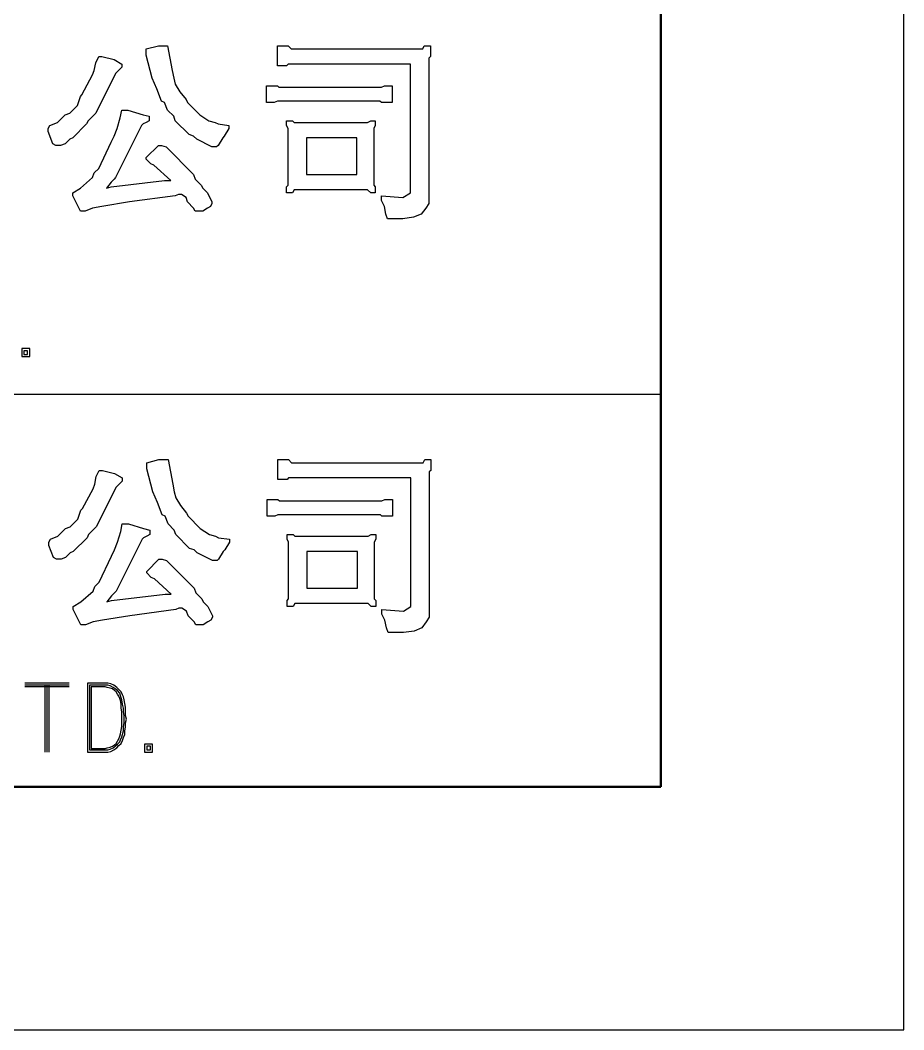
# Model space of a CAD drawing. Header units: millimetres. Extents: x 18255 to 228708, y -2217 to 146640.
# Drawn here: x 225489 to 228708, y -2217 to 1461 of the extents above; entities that cross this region are included whole.
import ezdxf

# ---------------------------------------------------------------- set-up
doc = ezdxf.new("R2010")
doc.units = ezdxf.units.MM
doc.layers.get('0').update_dxf_attribs({"color": 8})
doc.layers.add('1', color=8, linetype='Continuous')
for name, color, linetype, lineweight in [('标题栏', 8, 'Continuous', 25), ('注释及标注', 8, 'Continuous', 25), ('轮廓', 8, 'Continuous', 50)]:
    doc.layers.add(name, color=color, linetype=linetype, lineweight=lineweight)

msp = doc.modelspace()

# ---------------------------------------------------------------- linework, layer by layer
for p, q in [((228708.2, -2216.7), (228708.2, 146640.3)), ((18255.2, -2216.7), (228708.2, -2216.7))]:
    msp.add_line(p, q)
at = {"layer": '1', "color": 0, "linetype": 'Continuous'}
for p, q in [((225948, 1356.3), (225992.6, 1367.4)), ((225992.6, 1367.4), (226026.1, 1367.4)), ((226026.1, 1367.4), (226042.8, 1278.2)), ((226425.8, 1295), (226425.8, 1367.4)), ((226425.8, 1367.4), (226464.8, 1367.4)), ((226464.8, 1367.4), (226475.9, 1356.3)), ((226955.4, 1356.3), (226961, 1367.4)), ((226961, 1367.4), (226983.3, 1367.4)), ((226983.3, 1367.4), (226983.3, 1328.4)), ((225764, 1306.1), (225775.2, 1328.4)), ((225775.2, 1328.4), (225786.3, 1328.4)), ((225786.3, 1328.4), (225830.9, 1317.3)), ((225948, 1334), (225948, 1356.3)), ((225970.3, 1250.4), (225948, 1334)), ((226475.9, 1356.3), (226955.4, 1356.3)), ((226983.3, 1328.4), (226977.7, 1322.8)), ((225758.5, 1278.2), (225764, 1306.1)), ((225830.9, 1317.3), (225858.8, 1300.5)), ((225858.8, 1289.4), (225836.5, 1267.1)), ((225858.8, 1300.5), (225858.8, 1289.4)), ((226459.2, 1295), (226425.8, 1295)), ((226464.8, 1300.5), (226459.2, 1295)), ((226910.8, 1300.5), (226464.8, 1300.5)), ((226910.8, 832.2), (226910.8, 1300.5)), ((226977.7, 1322.8), (226977.7, 793.2)), ((225713.9, 1189), (225752.9, 1261.5)), ((225752.9, 1261.5), (225758.5, 1278.2)), ((225836.5, 1267.1), (225764, 1122.1)), ((226042.8, 1278.2), (226048.4, 1250.4)), ((225987, 1211.3), (225970.3, 1250.4)), ((226048.4, 1250.4), (226053.9, 1228.1)), ((226053.9, 1228.1), (226070.7, 1200.2)), ((226386.7, 1161.2), (226386.7, 1222.5)), ((226386.7, 1222.5), (226425.8, 1222.5)), ((226425.8, 1222.5), (226431.3, 1216.9)), ((226431.3, 1216.9), (226804.9, 1216.9)), ((226804.9, 1216.9), (226816, 1222.5)), ((226816, 1222.5), (226843.9, 1222.5)), ((226843.9, 1222.5), (226843.9, 1161.2)), ((225697.1, 1150), (225708.3, 1183.5)), ((225708.3, 1183.5), (225713.9, 1189)), ((226003.8, 1166.7), (225987, 1211.3)), ((226070.7, 1200.2), (226093, 1172.3)), ((225669.3, 1122.1), (225697.1, 1150)), ((226014.9, 1161.2), (226003.8, 1166.7)), ((226026.1, 1133.3), (226014.9, 1161.2)), ((226093, 1172.3), (226098.5, 1161.2)), ((226098.5, 1161.2), (226143.1, 1116.6)), ((226414.6, 1161.2), (226386.7, 1161.2)), ((226425.8, 1166.7), (226414.6, 1161.2)), ((226799.3, 1166.7), (226425.8, 1166.7)), ((226804.9, 1161.2), (226799.3, 1166.7)), ((226843.9, 1161.2), (226804.9, 1161.2)), ((225624.7, 1088.7), (225652.5, 1116.6)), ((225652.5, 1116.6), (225669.3, 1122.1)), ((225764, 1122.1), (225736.2, 1094.3)), ((225842.1, 1066.4), (225853.2, 1105.4)), ((225853.2, 1105.4), (225858.8, 1133.3)), ((225858.8, 1133.3), (225881.1, 1133.3)), ((225881.1, 1133.3), (225936.9, 1116.6)), ((225936.9, 1116.6), (225959.2, 1111)), ((225959.2, 1111), (225959.2, 1094.3)), ((226048.4, 1111), (226026.1, 1133.3)), ((226053.9, 1094.3), (226048.4, 1111)), ((226143.1, 1116.6), (226176.6, 1094.3)), ((225591.2, 1066.4), (225596.8, 1077.5)), ((225596.8, 1077.5), (225624.7, 1088.7)), ((225730.6, 1083.1), (225680.4, 1032.9)), ((225736.2, 1094.3), (225730.6, 1083.1)), ((225931.3, 1077.5), (225836.5, 888)), ((225936.9, 1083.1), (225931.3, 1077.5)), ((225948, 1088.7), (225936.9, 1083.1)), ((225959.2, 1094.3), (225948, 1088.7)), ((226104.1, 1044.1), (226053.9, 1094.3)), ((226176.6, 1094.3), (226198.9, 1088.7)), ((226198.9, 1088.7), (226210, 1083.1)), ((226210, 1083.1), (226249.1, 1077.5)), ((226249.1, 1077.5), (226249.1, 1066.4)), ((226459.2, 1077.5), (226459.2, 1094.3)), ((226459.2, 1094.3), (226481.5, 1094.3)), ((226464.8, 1066.4), (226459.2, 1077.5)), ((226481.5, 1094.3), (226487.1, 1088.7)), ((226487.1, 1088.7), (226754.7, 1088.7)), ((226754.7, 1088.7), (226765.8, 1094.3)), ((226765.8, 1094.3), (226782.6, 1094.3)), ((226782.6, 1077.5), (226777, 1066.4)), ((226782.6, 1094.3), (226782.6, 1077.5)), ((225591.2, 1055.2), (225591.2, 1066.4)), ((225608, 1010.6), (225591.2, 1055.2)), ((225680.4, 1032.9), (225669.3, 1027.4)), ((225819.8, 1016.2), (225830.9, 1038.5)), ((225830.9, 1038.5), (225842.1, 1066.4)), ((226120.8, 1038.5), (226104.1, 1044.1)), ((226132, 1027.4), (226120.8, 1038.5)), ((226226.8, 1032.9), (226210, 1005.1)), ((226232.3, 1038.5), (226226.8, 1032.9)), ((226249.1, 1066.4), (226232.3, 1038.5)), ((226464.8, 860.1), (226464.8, 1066.4)), ((226715.7, 1032.9), (226531.7, 1032.9)), ((226531.7, 1032.9), (226531.7, 899.1)), ((226715.7, 899.1), (226715.7, 1032.9)), ((226777, 1066.4), (226777, 860.1)), ((225619.1, 1005.1), (225608, 1010.6)), ((225635.8, 1005.1), (225619.1, 1005.1)), ((225652.5, 1010.6), (225635.8, 1005.1)), ((225669.3, 1027.4), (225652.5, 1010.6)), ((225775.2, 921.4), (225819.8, 1016.2)), ((225948, 960.5), (225992.6, 1005.1)), ((225992.6, 1005.1), (226003.8, 1005.1)), ((226003.8, 1005.1), (226020.5, 999.5)), ((226020.5, 999.5), (226120.8, 899.1)), ((226187.7, 999.5), (226132, 1027.4)), ((226204.5, 999.5), (226187.7, 999.5)), ((226210, 1005.1), (226204.5, 999.5)), ((225948, 954.9), (225948, 960.5)), ((225758.5, 904.7), (225775.2, 921.4)), ((225964.7, 938.2), (225948, 954.9)), ((225975.9, 932.6), (225964.7, 938.2)), ((226037.2, 876.8), (225975.9, 932.6)), ((225708.3, 849), (225752.9, 888)), ((225752.9, 888), (225758.5, 904.7)), ((225836.5, 888), (225830.9, 882.4)), ((226120.8, 899.1), (226126.4, 882.4)), ((226531.7, 899.1), (226715.7, 899.1)), ((225680.4, 832.2), (225708.3, 849)), ((225819.8, 871.3), (225803.1, 849)), ((225803.1, 849), (225819.8, 854.5)), ((225830.9, 882.4), (225819.8, 871.3)), ((225819.8, 854.5), (226014.9, 876.8)), ((226014.9, 876.8), (226037.2, 876.8)), ((226126.4, 882.4), (226148.7, 860.1)), ((226148.7, 860.1), (226154.3, 849)), ((226154.3, 849), (226171, 832.2)), ((226459.2, 854.5), (226464.8, 860.1)), ((226459.2, 832.2), (226459.2, 854.5)), ((226777, 860.1), (226782.6, 854.5)), ((226782.6, 854.5), (226782.6, 832.2)), ((225680.4, 821.1), (225680.4, 832.2)), ((225708.3, 765.3), (225680.4, 821.1)), ((226053.9, 821.1), (225886.7, 798.8)), ((226065.1, 826.7), (226053.9, 821.1)), ((226076.2, 826.7), (226065.1, 826.7)), ((226093, 815.5), (226076.2, 826.7)), ((226098.5, 798.8), (226093, 815.5)), ((226171, 832.2), (226187.7, 798.8)), ((226481.5, 832.2), (226459.2, 832.2)), ((226487.1, 843.4), (226481.5, 832.2)), ((226754.7, 843.4), (226487.1, 843.4)), ((226765.8, 832.2), (226754.7, 843.4)), ((226782.6, 832.2), (226765.8, 832.2)), ((226804.9, 821.1), (226882.9, 815.5)), ((226804.9, 804.4), (226804.9, 821.1)), ((226882.9, 815.5), (226910.8, 832.2)), ((225752.9, 776.5), (225725, 765.3)), ((225786.3, 782.1), (225752.9, 776.5)), ((225886.7, 798.8), (225786.3, 782.1)), ((226120.8, 776.5), (226098.5, 798.8)), ((226126.4, 765.3), (226120.8, 776.5)), ((226171, 776.5), (226154.3, 765.3)), ((226182.2, 782.1), (226171, 776.5)), ((226187.7, 793.2), (226182.2, 782.1)), ((226187.7, 798.8), (226187.7, 793.2)), ((226816, 782.1), (226804.9, 804.4)), ((226821.6, 754.2), (226816, 782.1)), ((226966.5, 776.5), (226949.8, 754.2)), ((226977.7, 793.2), (226966.5, 776.5)), ((225725, 765.3), (225708.3, 765.3)), ((226154.3, 765.3), (226126.4, 765.3)), ((226827.2, 737.5), (226821.6, 754.2)), ((226882.9, 737.5), (226827.2, 737.5)), ((226921.9, 743.1), (226882.9, 737.5)), ((226949.8, 754.2), (226921.9, 743.1)), ((225494.5, 264.9), (225494.5, 235.4)), ((225524, 264.9), (225494.5, 264.9)), ((225524, 235.4), (225524, 264.9)), ((225494.5, 235.4), (225524, 235.4)), ((225502.5, 256.9), (225502.5, 243.5)), ((225515.9, 256.9), (225502.5, 256.9)), ((225502.5, 243.5), (225515.9, 243.5)), ((225515.9, 243.5), (225515.9, 256.9)), ((225949.9, -150.9), (225994.5, -139.7)), ((225994.5, -139.7), (226027.9, -139.7)), ((226027.9, -139.7), (226044.7, -228.9)), ((226427.6, -212.2), (226427.6, -139.7)), ((226427.6, -139.7), (226466.7, -139.7)), ((226466.7, -139.7), (226477.8, -150.9)), ((226957.2, -150.9), (226962.8, -139.7)), ((226962.8, -139.7), (226985.1, -139.7)), ((226985.1, -139.7), (226985.1, -178.7)), ((225765.9, -201), (225777.1, -178.7)), ((225777.1, -178.7), (225788.2, -178.7)), ((225788.2, -178.7), (225832.8, -189.9)), ((225949.9, -173.2), (225949.9, -150.9)), ((225972.2, -256.8), (225949.9, -173.2)), ((226477.8, -150.9), (226957.2, -150.9)), ((226985.1, -178.7), (226979.5, -184.3)), ((225760.3, -228.9), (225765.9, -201)), ((225832.8, -189.9), (225860.7, -206.6)), ((225860.7, -217.8), (225838.4, -240.1)), ((225860.7, -206.6), (225860.7, -217.8)), ((226461.1, -212.2), (226427.6, -212.2)), ((226466.7, -206.6), (226461.1, -212.2)), ((226912.7, -206.6), (226466.7, -206.6)), ((226912.7, -674.9), (226912.7, -206.6)), ((226979.5, -184.3), (226979.5, -713.9)), ((225715.7, -318.1), (225754.8, -245.6)), ((225754.8, -245.6), (225760.3, -228.9)), ((225838.4, -240.1), (225765.9, -385)), ((225988.9, -295.8), (225972.2, -256.8)), ((226044.7, -228.9), (226050.2, -256.8)), ((226050.2, -256.8), (226055.8, -279.1)), ((226055.8, -279.1), (226072.5, -307)), ((226388.6, -346), (226388.6, -284.7)), ((226388.6, -284.7), (226427.6, -284.7)), ((226427.6, -284.7), (226433.2, -290.2)), ((226433.2, -290.2), (226806.7, -290.2)), ((226806.7, -290.2), (226817.9, -284.7)), ((226817.9, -284.7), (226845.8, -284.7)), ((226845.8, -284.7), (226845.8, -346)), ((225699, -357.1), (225710.2, -323.7)), ((225710.2, -323.7), (225715.7, -318.1)), ((226005.6, -340.4), (225988.9, -295.8)), ((226072.5, -307), (226094.8, -334.8)), ((225671.1, -385), (225699, -357.1)), ((226016.8, -346), (226005.6, -340.4)), ((226027.9, -373.9), (226016.8, -346)), ((226094.8, -334.8), (226100.4, -346)), ((226100.4, -346), (226145, -390.6)), ((226416.5, -346), (226388.6, -346)), ((226427.6, -340.4), (226416.5, -346)), ((226801.2, -340.4), (226427.6, -340.4)), ((226806.7, -346), (226801.2, -340.4)), ((226845.8, -346), (226806.7, -346)), ((225626.5, -418.5), (225654.4, -390.6)), ((225654.4, -390.6), (225671.1, -385)), ((225765.9, -385), (225738, -412.9)), ((225844, -440.8), (225855.1, -401.7)), ((225855.1, -401.7), (225860.7, -373.9)), ((225860.7, -373.9), (225883, -373.9)), ((225883, -373.9), (225938.7, -390.6)), ((225938.7, -390.6), (225961, -396.2)), ((225961, -396.2), (225961, -412.9)), ((226050.2, -396.2), (226027.9, -373.9)), ((226055.8, -412.9), (226050.2, -396.2)), ((226145, -390.6), (226178.4, -412.9)), ((225593.1, -440.8), (225598.7, -429.6)), ((225593.1, -451.9), (225593.1, -440.8)), ((225598.7, -429.6), (225626.5, -418.5)), ((225732.5, -424), (225682.3, -474.2)), ((225738, -412.9), (225732.5, -424)), ((225832.8, -468.6), (225844, -440.8)), ((225933.2, -429.6), (225838.4, -619.1)), ((225938.7, -424), (225933.2, -429.6)), ((225949.9, -418.5), (225938.7, -424)), ((225961, -412.9), (225949.9, -418.5)), ((226106, -463.1), (226055.8, -412.9)), ((226178.4, -412.9), (226200.7, -418.5)), ((226200.7, -418.5), (226211.9, -424)), ((226211.9, -424), (226250.9, -429.6)), ((226250.9, -440.8), (226234.2, -468.6)), ((226250.9, -429.6), (226250.9, -440.8)), ((226461.1, -429.6), (226461.1, -412.9)), ((226461.1, -412.9), (226483.4, -412.9)), ((226466.7, -440.8), (226461.1, -429.6)), ((226466.7, -647), (226466.7, -440.8)), ((226483.4, -412.9), (226489, -418.5)), ((226489, -418.5), (226756.6, -418.5)), ((226756.6, -418.5), (226767.7, -412.9)), ((226767.7, -412.9), (226784.4, -412.9)), ((226784.4, -429.6), (226778.9, -440.8)), ((226778.9, -440.8), (226778.9, -647)), ((226784.4, -412.9), (226784.4, -429.6)), ((225609.8, -496.5), (225593.1, -451.9)), ((225682.3, -474.2), (225671.1, -479.8)), ((225821.7, -490.9), (225832.8, -468.6)), ((226122.7, -468.6), (226106, -463.1)), ((226133.8, -479.8), (226122.7, -468.6)), ((226228.6, -474.2), (226211.9, -502.1)), ((226234.2, -468.6), (226228.6, -474.2)), ((226717.5, -474.2), (226533.6, -474.2)), ((226533.6, -474.2), (226533.6, -608)), ((226717.5, -608), (226717.5, -474.2)), ((225621, -502.1), (225609.8, -496.5)), ((225637.7, -502.1), (225621, -502.1)), ((225654.4, -496.5), (225637.7, -502.1)), ((225671.1, -479.8), (225654.4, -496.5)), ((225777.1, -585.7), (225821.7, -490.9)), ((225949.9, -546.7), (225994.5, -502.1)), ((225994.5, -502.1), (226005.6, -502.1)), ((226005.6, -502.1), (226022.4, -507.6)), ((226022.4, -507.6), (226122.7, -608)), ((226189.6, -507.6), (226133.8, -479.8)), ((226206.3, -507.6), (226189.6, -507.6)), ((226211.9, -502.1), (226206.3, -507.6)), ((225949.9, -552.2), (225949.9, -546.7)), ((225760.3, -602.4), (225777.1, -585.7)), ((225966.6, -569), (225949.9, -552.2)), ((225977.8, -574.5), (225966.6, -569)), ((226039.1, -630.3), (225977.8, -574.5)), ((225710.2, -658.2), (225754.8, -619.1)), ((225754.8, -619.1), (225760.3, -602.4)), ((225832.8, -624.7), (225821.7, -635.9)), ((225838.4, -619.1), (225832.8, -624.7)), ((226122.7, -608), (226128.3, -624.7)), ((226128.3, -624.7), (226150.6, -647)), ((226533.6, -608), (226717.5, -608)), ((225682.3, -674.9), (225710.2, -658.2)), ((225821.7, -635.9), (225804.9, -658.2)), ((225804.9, -658.2), (225821.7, -652.6)), ((225821.7, -652.6), (226016.8, -630.3)), ((226016.8, -630.3), (226039.1, -630.3)), ((226150.6, -647), (226156.1, -658.2)), ((226156.1, -658.2), (226172.9, -674.9)), ((226461.1, -652.6), (226466.7, -647)), ((226461.1, -674.9), (226461.1, -652.6)), ((226778.9, -647), (226784.4, -652.6)), ((226784.4, -652.6), (226784.4, -674.9)), ((225682.3, -686), (225682.3, -674.9)), ((225710.2, -741.8), (225682.3, -686)), ((226055.8, -686), (225888.6, -708.3)), ((226067, -680.5), (226055.8, -686)), ((226078.1, -680.5), (226067, -680.5)), ((226094.8, -691.6), (226078.1, -680.5)), ((226100.4, -708.3), (226094.8, -691.6)), ((226172.9, -674.9), (226189.6, -708.3)), ((226483.4, -674.9), (226461.1, -674.9)), ((226489, -663.7), (226483.4, -674.9)), ((226756.6, -663.7), (226489, -663.7)), ((226767.7, -674.9), (226756.6, -663.7)), ((226784.4, -674.9), (226767.7, -674.9)), ((226806.7, -686), (226884.8, -691.6)), ((226806.7, -702.8), (226806.7, -686)), ((226884.8, -691.6), (226912.7, -674.9)), ((225754.8, -730.6), (225726.9, -741.8)), ((225788.2, -725.1), (225754.8, -730.6)), ((225888.6, -708.3), (225788.2, -725.1)), ((226122.7, -730.6), (226100.4, -708.3)), ((226128.3, -741.8), (226122.7, -730.6)), ((226172.9, -730.6), (226156.1, -741.8)), ((226184, -725.1), (226172.9, -730.6)), ((226189.6, -713.9), (226184, -725.1)), ((226189.6, -708.3), (226189.6, -713.9)), ((226817.9, -725.1), (226806.7, -702.8)), ((226823.5, -752.9), (226817.9, -725.1)), ((226968.4, -730.6), (226951.7, -752.9)), ((226979.5, -713.9), (226968.4, -730.6)), ((225726.9, -741.8), (225710.2, -741.8)), ((226156.1, -741.8), (226128.3, -741.8)), ((226829, -769.7), (226823.5, -752.9)), ((226884.8, -769.7), (226829, -769.7)), ((226923.8, -764.1), (226884.8, -769.7)), ((226951.7, -752.9), (226923.8, -764.1)), ((225667.1, -953.4), (225506.2, -953.4)), ((225733.5, -953.4), (225733.5, -1205.5)), ((225797.9, -953.4), (225733.5, -953.4)), ((225808.6, -953.4), (225797.9, -953.4)), ((225819.3, -956.1), (225808.6, -953.4)), ((225830, -961.4), (225819.3, -956.1)), ((225667.1, -961.4), (225506.2, -961.4)), ((225667.1, -966.8), (225506.2, -966.8)), ((225578.6, -961.4), (225578.6, -1205.5)), ((225586.7, -1205.5), (225586.7, -961.4)), ((225594.7, -1205.5), (225594.7, -961.4)), ((225741.5, -961.4), (225741.5, -1197.4)), ((225797.9, -961.4), (225741.5, -961.4)), ((225746.9, -966.8), (225746.9, -1192.1)), ((225797.9, -966.8), (225746.9, -966.8)), ((225808.6, -961.4), (225797.9, -961.4)), ((225805.9, -969.5), (225797.9, -966.8)), ((225816.6, -972.1), (225805.9, -969.5)), ((225816.6, -964.1), (225808.6, -961.4)), ((225827.4, -969.5), (225816.6, -964.1)), ((225824.7, -974.8), (225816.6, -972.1)), ((225832.7, -980.2), (225824.7, -974.8)), ((225835.4, -974.8), (225827.4, -969.5)), ((225840.8, -969.5), (225830, -961.4)), ((225838.1, -985.6), (225832.7, -980.2)), ((225843.4, -980.2), (225835.4, -974.8)), ((225843.4, -993.6), (225838.1, -985.6)), ((225848.8, -977.5), (225840.8, -969.5)), ((225851.5, -990.9), (225843.4, -980.2)), ((225856.9, -985.6), (225848.8, -977.5)), ((225854.2, -999), (225851.5, -990.9)), ((225862.2, -996.3), (225856.9, -985.6)), ((225848.8, -1001.6), (225843.4, -993.6)), ((225851.5, -1009.7), (225848.8, -1001.6)), ((225854.2, -1017.7), (225851.5, -1009.7)), ((225856.9, -1007), (225854.2, -999)), ((225856.9, -1031.1), (225854.2, -1017.7)), ((225859.5, -1015.1), (225856.9, -1007)), ((225862.2, -1031.1), (225859.5, -1015.1)), ((225864.9, -1004.3), (225862.2, -996.3)), ((225867.6, -1015.1), (225864.9, -1004.3)), ((225870.3, -1028.5), (225867.6, -1015.1)), ((225872.9, -1041.9), (225870.3, -1028.5)), ((225856.9, -1044.6), (225856.9, -1031.1)), ((225859.5, -1058), (225856.9, -1044.6)), ((225859.5, -1071.4), (225859.5, -1058)), ((225864.9, -1044.6), (225862.2, -1031.1)), ((225864.9, -1058), (225864.9, -1044.6)), ((225867.6, -1071.4), (225864.9, -1058)), ((225872.9, -1058), (225872.9, -1041.9)), ((225872.9, -1071.4), (225872.9, -1058)), ((225859.5, -1084.8), (225859.5, -1071.4)), ((225859.5, -1098.2), (225859.5, -1084.8)), ((225859.5, -1111.6), (225859.5, -1098.2)), ((225864.9, -1111.6), (225867.6, -1098.2)), ((225867.6, -1084.8), (225867.6, -1071.4)), ((225867.6, -1098.2), (225867.6, -1084.8)), ((225875.6, -1084.8), (225872.9, -1071.4)), ((225872.9, -1098.2), (225875.6, -1084.8)), ((225872.9, -1114.3), (225872.9, -1098.2)), ((225851.5, -1146.5), (225854.2, -1138.4)), ((225854.2, -1138.4), (225856.9, -1125)), ((225856.9, -1125), (225859.5, -1111.6)), ((225862.2, -1141.1), (225864.9, -1127.7)), ((225864.9, -1127.7), (225864.9, -1111.6)), ((225870.3, -1127.7), (225872.9, -1114.3)), ((225870.3, -1141.1), (225870.3, -1127.7)), ((225832.7, -1178.6), (225838.1, -1173.3)), ((225835.4, -1184), (225843.4, -1176)), ((225838.1, -1173.3), (225843.4, -1165.2)), ((225843.4, -1165.2), (225848.8, -1157.2)), ((225843.4, -1176), (225851.5, -1167.9)), ((225848.8, -1157.2), (225851.5, -1146.5)), ((225848.8, -1181.3), (225856.9, -1173.3)), ((225851.5, -1167.9), (225854.2, -1159.9)), ((225854.2, -1159.9), (225859.5, -1149.1)), ((225856.9, -1173.3), (225862.2, -1162.6)), ((225859.5, -1149.1), (225862.2, -1141.1)), ((225862.2, -1162.6), (225864.9, -1151.8)), ((225864.9, -1151.8), (225870.3, -1141.1)), ((225942, -1176), (225942, -1205.5)), ((225971.5, -1176), (225942, -1176)), ((225971.5, -1205.5), (225971.5, -1176)), ((225733.5, -1205.5), (225797.9, -1205.5)), ((225741.5, -1197.4), (225797.9, -1197.4)), ((225746.9, -1192.1), (225797.9, -1192.1)), ((225797.9, -1192.1), (225805.9, -1189.4)), ((225797.9, -1197.4), (225808.6, -1197.4)), ((225797.9, -1205.5), (225808.6, -1205.5)), ((225805.9, -1189.4), (225816.6, -1186.7)), ((225808.6, -1197.4), (225816.6, -1194.7)), ((225808.6, -1205.5), (225819.3, -1202.8)), ((225816.6, -1186.7), (225824.7, -1184)), ((225816.6, -1194.7), (225827.4, -1189.4)), ((225819.3, -1202.8), (225830, -1197.4)), ((225824.7, -1184), (225832.7, -1178.6)), ((225827.4, -1189.4), (225835.4, -1184)), ((225830, -1197.4), (225840.8, -1189.4)), ((225840.8, -1189.4), (225848.8, -1181.3)), ((225942, -1205.5), (225971.5, -1205.5)), ((225950, -1184), (225950, -1197.4)), ((225963.5, -1184), (225950, -1184)), ((225950, -1197.4), (225963.5, -1197.4)), ((225963.5, -1197.4), (225963.5, -1184))]:
    msp.add_line(p, q, dxfattribs=at)
at = {"layer": '标题栏', "color": 0}
for p, q in [((227823.2, -1331.7), (227823.2, 12208.8)), ((195963.2, -1331.7), (227823.2, -1331.7))]:
    msp.add_line(p, q, dxfattribs=at)
at = {"layer": '注释及标注', "color": 7}
msp.add_line((216849.2, 98.9), (227823.2, 98.9), dxfattribs=at)
at = {"layer": '轮廓'}
for p, q in [((227823.2, -1331.7), (227823.2, 145755.3)), ((22680.2, -1331.7), (227823.2, -1331.7))]:
    msp.add_line(p, q, dxfattribs=at)

doc.saveas('drawing.dxf')
